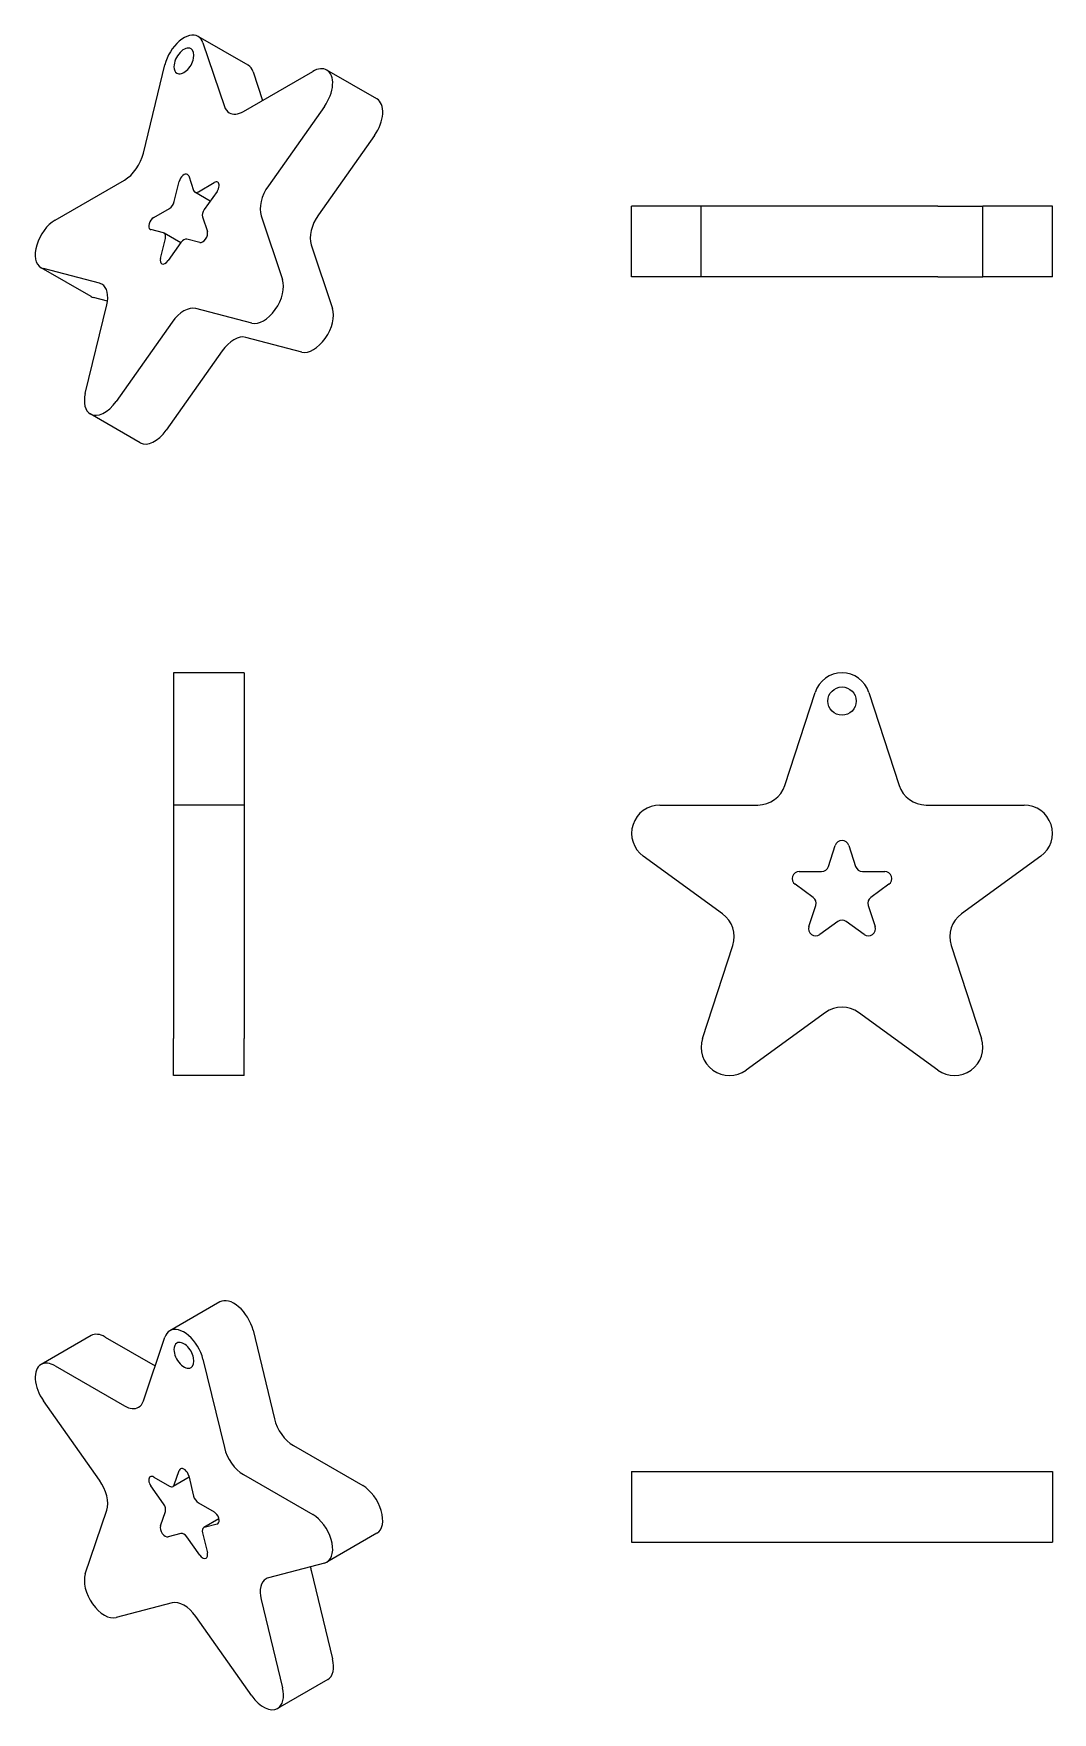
# Model space of a CAD drawing. Extents: x 91 to 253, y 46 to 164.
# Drawn here: x 91.4 to 163.4, y 45.7 to 164.4 of the extents above; entities that cross this region are included whole.
import ezdxf

# ---------------------------------------------------------------- set-up
doc = ezdxf.new("R2010")
doc.units = 0
for name, color, linetype in [('ProjItem', 7, 'CONTINUOUS'), ('ProjItem002', 7, 'CONTINUOUS'), ('ProjItem003', 7, 'CONTINUOUS'), ('ProjItem004', 7, 'CONTINUOUS'), ('ProjItem005', 7, 'CONTINUOUS'), ('ProjItem006', 7, 'CONTINUOUS')]:
    doc.layers.add(name, color=color, linetype=linetype)

msp = doc.modelspace()

# ---------------------------------------------------------------- linework, layer by layer
at = {"layer": 'ProjItem'}
for p, q in [((144.459, 111.271), (146.598, 117.854)), ((150.402, 117.854), (152.541, 111.271)), ((135.634, 109.889), (142.557, 109.889)), ((154.443, 109.889), (161.366, 109.889)), ((147.536, 105.535), (148.024, 107.038)), ((148.976, 107.038), (149.464, 105.535)), ((140.059, 102.202), (134.459, 106.271)), ((162.541, 106.271), (156.941, 102.202)), ((145.48, 105.19), (147.06, 105.19)), ((149.94, 105.19), (151.52, 105.19)), ((146.465, 103.356), (145.186, 104.285)), ((151.814, 104.285), (150.535, 103.356)), ((146.158, 101.294), (146.646, 102.797)), ((150.354, 102.797), (150.842, 101.294)), ((148.206, 101.664), (146.927, 100.735)), ((150.073, 100.735), (148.794, 101.664)), ((138.646, 93.382), (140.786, 99.9656)), ((156.214, 99.9656), (158.354, 93.382)), ((147.324, 95.2148), (141.724, 91.1459)), ((155.276, 91.1459), (149.676, 95.2148))]:
    msp.add_line(p, q, dxfattribs=at)
msp.add_circle((148.5, 117.236), 1, dxfattribs=at)
for centre, radius, start, end in [((148.5, 117.236), 2, 18, 162), ((142.557, 111.889), 2, -90, -18), ((154.443, 111.889), 2, -162, -90), ((135.634, 107.889), 2, 90, -126), ((161.366, 107.889), 2, -54, 90), ((148.5, 106.884), 0.5, 18, 162), ((145.48, 104.69), 0.5, 90, -126), ((147.06, 105.69), 0.5, -90, -18), ((149.94, 105.69), 0.5, -162, -90), ((151.52, 104.69), 0.5, -54, 90), ((146.171, 102.951), 0.5, -18, 54), ((150.829, 102.951), 0.5, 126, -162), ((138.883, 100.584), 2, -18, 54), ((158.117, 100.584), 2, 126, -162), ((146.633, 101.139), 0.5, 162, -54), ((148.5, 101.259), 0.5, 54, 126), ((150.367, 101.139), 0.5, -126, 18), ((148.5, 93.5967), 2, 54, 126), ((140.549, 92.7639), 2, 162, -54), ((156.451, 92.7639), 2, -126, 18)]:
    msp.add_arc(centre, radius, start, end, dxfattribs=at)
at = {"layer": 'ProjItem002'}
for p, q in [((133.634, 147.232), (133.634, 152.232)), ((138.549, 152.232), (134.459, 152.232)), ((138.549, 147.232), (138.549, 152.232)), ((147.324, 152.232), (141.724, 152.232)), ((155.276, 152.232), (149.676, 152.232)), ((162.541, 152.232), (158.451, 152.232)), ((158.451, 147.232), (158.451, 152.232)), ((163.366, 147.232), (163.366, 152.232)), ((138.549, 147.232), (134.459, 147.232)), ((147.324, 147.232), (141.724, 147.232)), ((155.276, 147.232), (149.676, 147.232)), ((162.541, 147.232), (158.451, 147.232))]:
    msp.add_line(p, q, dxfattribs=at)
for points, degree, knots in [([(134.459, 152.232), (134.406, 152.232), (134.352, 152.232), (134.25, 152.232), (134.158, 152.232), (134.069, 152.232), (133.99, 152.232), (133.915, 152.232), (133.852, 152.232), (133.824, 152.232), (133.795, 152.232), (133.771, 152.232), (133.746, 152.232), (133.726, 152.232), (133.706, 152.232), (133.691, 152.232), (133.675, 152.232), (133.664, 152.232), (133.652, 152.232), (133.646, 152.232), (133.639, 152.232), (133.637, 152.232), (133.634, 152.232)], 2, [3.76991, 3.76991, 3.76991, 3.83723, 3.83723, 3.97187, 3.97187, 4.10651, 4.10651, 4.24115, 4.24115, 4.30847, 4.30847, 4.37579, 4.37579, 4.44311, 4.44311, 4.51043, 4.51043, 4.57775, 4.57775, 4.64507, 4.64507, 4.71239, 4.71239, 4.71239]), ([(141.724, 152.232), (141.457, 152.232), (141.167, 152.232), (140.861, 152.232), (140.236, 152.232), (139.93, 152.232), (139.641, 152.232), (139.373, 152.232), (139.134, 152.232), (138.93, 152.232), (138.767, 152.232), (138.646, 152.232), (138.573, 152.232), (138.549, 152.232)], 1, [2.51327, 2.51327, 2.67035, 2.82743, 2.98451, 3.29867, 3.45575, 3.61283, 3.76991, 3.92699, 4.08407, 4.24115, 4.39823, 4.55531, 4.71239, 4.71239]), ([(149.676, 152.232), (149.626, 152.232), (149.576, 152.232), (149.526, 152.232), (149.422, 152.232), (149.314, 152.232), (149.203, 152.232), (148.978, 152.232), (148.74, 152.232), (148.5, 152.232), (148.32, 152.232), (148.142, 152.232), (147.968, 152.232), (147.853, 152.232), (147.741, 152.232), (147.632, 152.232), (147.58, 152.232), (147.527, 152.232), (147.474, 152.232), (147.424, 152.232), (147.374, 152.232), (147.324, 152.232)], 3, [5.65487, 5.65487, 5.65487, 5.65487, 5.74463, 5.74463, 5.74463, 5.92415, 5.92415, 5.92415, 6.28319, 6.28319, 6.28319, 6.55246, 6.55246, 6.55246, 6.73198, 6.73198, 6.73198, 6.82174, 6.82174, 6.82174, 6.9115, 6.9115, 6.9115, 6.9115]), ([(155.276, 152.232), (155.543, 152.232), (155.833, 152.232), (156.139, 152.232), (156.764, 152.232), (157.07, 152.232), (157.359, 152.232), (157.627, 152.232), (157.866, 152.232), (158.07, 152.232), (158.233, 152.232), (158.354, 152.232), (158.427, 152.232), (158.451, 152.232)], 1, [2.51327, 2.51327, 2.67035, 2.82743, 2.98451, 3.29867, 3.45575, 3.61283, 3.76991, 3.92699, 4.08407, 4.24115, 4.39823, 4.55531, 4.71239, 4.71239]), ([(163.366, 152.232), (163.363, 152.232), (163.361, 152.232), (163.354, 152.232), (163.348, 152.232), (163.336, 152.232), (163.325, 152.232), (163.309, 152.232), (163.294, 152.232), (163.274, 152.232), (163.254, 152.232), (163.229, 152.232), (163.205, 152.232), (163.176, 152.232), (163.148, 152.232), (163.115, 152.232), (163.083, 152.232), (163.012, 152.232), (162.929, 152.232), (162.844, 152.232), (162.748, 152.232), (162.649, 152.232), (162.541, 152.232)], 2, [1.5708, 1.5708, 1.5708, 1.63812, 1.63812, 1.70544, 1.70544, 1.77276, 1.77276, 1.84008, 1.84008, 1.9074, 1.9074, 1.97472, 1.97472, 2.04204, 2.04204, 2.10936, 2.10936, 2.24399, 2.24399, 2.37863, 2.37863, 2.51327, 2.51327, 2.51327]), ([(134.459, 147.232), (134.406, 147.232), (134.352, 147.232), (134.25, 147.232), (134.158, 147.232), (134.069, 147.232), (133.99, 147.232), (133.915, 147.232), (133.852, 147.232), (133.824, 147.232), (133.795, 147.232), (133.771, 147.232), (133.746, 147.232), (133.726, 147.232), (133.706, 147.232), (133.691, 147.232), (133.675, 147.232), (133.664, 147.232), (133.652, 147.232), (133.646, 147.232), (133.639, 147.232), (133.637, 147.232), (133.634, 147.232)], 2, [3.76991, 3.76991, 3.76991, 3.83723, 3.83723, 3.97187, 3.97187, 4.10651, 4.10651, 4.24115, 4.24115, 4.30847, 4.30847, 4.37579, 4.37579, 4.44311, 4.44311, 4.51043, 4.51043, 4.57775, 4.57775, 4.64507, 4.64507, 4.71239, 4.71239, 4.71239]), ([(141.724, 147.232), (141.457, 147.232), (141.167, 147.232), (140.861, 147.232), (140.236, 147.232), (139.93, 147.232), (139.641, 147.232), (139.373, 147.232), (139.134, 147.232), (138.93, 147.232), (138.767, 147.232), (138.646, 147.232), (138.573, 147.232), (138.549, 147.232)], 1, [2.51327, 2.51327, 2.67035, 2.82743, 2.98451, 3.29867, 3.45575, 3.61283, 3.76991, 3.92699, 4.08407, 4.24115, 4.39823, 4.55531, 4.71239, 4.71239]), ([(149.676, 147.232), (149.626, 147.232), (149.576, 147.232), (149.526, 147.232), (149.422, 147.232), (149.314, 147.232), (149.203, 147.232), (148.978, 147.232), (148.74, 147.232), (148.5, 147.232), (148.32, 147.232), (148.142, 147.232), (147.968, 147.232), (147.853, 147.232), (147.741, 147.232), (147.632, 147.232), (147.58, 147.232), (147.527, 147.232), (147.474, 147.232), (147.424, 147.232), (147.374, 147.232), (147.324, 147.232)], 3, [5.65487, 5.65487, 5.65487, 5.65487, 5.74463, 5.74463, 5.74463, 5.92415, 5.92415, 5.92415, 6.28319, 6.28319, 6.28319, 6.55246, 6.55246, 6.55246, 6.73198, 6.73198, 6.73198, 6.82174, 6.82174, 6.82174, 6.9115, 6.9115, 6.9115, 6.9115]), ([(155.276, 147.232), (155.543, 147.232), (155.833, 147.232), (156.139, 147.232), (156.764, 147.232), (157.07, 147.232), (157.359, 147.232), (157.627, 147.232), (157.866, 147.232), (158.07, 147.232), (158.233, 147.232), (158.354, 147.232), (158.427, 147.232), (158.451, 147.232)], 1, [2.51327, 2.51327, 2.67035, 2.82743, 2.98451, 3.29867, 3.45575, 3.61283, 3.76991, 3.92699, 4.08407, 4.24115, 4.39823, 4.55531, 4.71239, 4.71239]), ([(163.366, 147.232), (163.363, 147.232), (163.361, 147.232), (163.354, 147.232), (163.348, 147.232), (163.336, 147.232), (163.325, 147.232), (163.309, 147.232), (163.294, 147.232), (163.274, 147.232), (163.254, 147.232), (163.229, 147.232), (163.205, 147.232), (163.176, 147.232), (163.148, 147.232), (163.115, 147.232), (163.083, 147.232), (163.012, 147.232), (162.929, 147.232), (162.844, 147.232), (162.748, 147.232), (162.649, 147.232), (162.541, 147.232)], 2, [1.5708, 1.5708, 1.5708, 1.63812, 1.63812, 1.70544, 1.70544, 1.77276, 1.77276, 1.84008, 1.84008, 1.9074, 1.9074, 1.97472, 1.97472, 2.04204, 2.04204, 2.10936, 2.10936, 2.24399, 2.24399, 2.37863, 2.37863, 2.51327, 2.51327, 2.51327])]:
    msp.add_open_spline(points, degree=degree, knots=knots, dxfattribs=at)
at = {"layer": 'ProjItem003'}
for p, q in [((106.536, 162.181), (103.001, 164.223)), ((103.346, 163.772), (104.858, 159.269)), ((99.1431, 155.97), (100.656, 162.219)), ((106.203, 158.918), (111.098, 161.744)), ((106.881, 161.73), (107.563, 159.702)), ((115.634, 159.801), (112.098, 161.843)), ((111.929, 159.269), (107.969, 153.661)), ((115.465, 157.228), (111.505, 151.62)), ((102.337, 154.358), (102.682, 153.33)), ((92.9032, 151.239), (97.7981, 154.065)), ((101.319, 152.543), (101.664, 153.97)), ((103.862, 152.586), (102.769, 153.217)), ((103.019, 153.242), (104.136, 153.887)), ((104.344, 153.269), (103.44, 151.988)), ((99.8651, 151.422), (100.983, 152.067)), ((103.311, 151.458), (103.657, 150.43)), ((107.456, 151.539), (108.968, 147.036)), ((100.562, 150.326), (99.6573, 150.563)), ((100.345, 148.517), (100.69, 149.944)), ((101.776, 149.632), (100.604, 150.309)), ((101.793, 149.656), (100.889, 148.375)), ((103.113, 149.659), (102.209, 149.896)), ((110.991, 149.497), (112.504, 144.995)), ((95.4388, 145.833), (91.9032, 147.874)), ((96.032, 146.769), (92.072, 147.805)), ((95.0332, 138.991), (96.5458, 145.24)), ((96.5958, 145.505), (95.6075, 145.764)), ((106.792, 143.954), (102.832, 144.99)), ((101.169, 144.03), (97.2094, 138.422)), ((110.328, 141.913), (106.367, 142.949)), ((104.705, 141.989), (100.745, 136.38)), ((98.9137, 135.49), (95.3782, 137.531))]:
    msp.add_line(p, q, dxfattribs=at)
for centre, major_axis, start_param, end_param in [((102.001, 162.49), (-1, -1.7321), -3.14159, -1.09956), ((102.001, 162.49), (-1, -1.7321), -3.61283, -3.14159), ((102.001, 162.49), (0.5, 0.866), 0, 2.35619), ((102.001, 162.49), (0.5, 0.866), 3.14159, 0), ((102.001, 162.49), (0.5, 0.866), 2.35619, 3.14159), ((105.536, 160.449), (-1, -1.7321), -3.61283, -3.14159), ((111.098, 160.111), (-1, -1.7321), -3.14159, -2.35619), ((111.098, 160.111), (-1, -1.7321), -4.86947, -3.14159), ((106.203, 160.551), (1, 1.7321), 2.67035, 3.14159), ((114.634, 158.069), (-1, -1.7321), -4.86947, -3.14159), ((106.203, 160.551), (1, 1.7321), 3.14159, 3.92699), ((97.7981, 155.698), (1, 1.7321), 3.92699, 5.18363), ((102.001, 154.038), (0.25, 0.433), 0, 2.04204), ((102.001, 154.038), (0.25, 0.433), 5.81195, 0), ((103.019, 153.65), (-0.25, -0.433), -0.471239, 0), ((103.019, 153.65), (-0.25, -0.433), 0, -5.49779), ((104.136, 153.479), (0.25, 0.433), 0, 0.785398), ((104.136, 153.479), (0.25, 0.433), 4.55531, 0), ((108.801, 152.82), (1, 1.7321), 1.41372, 2.67035), ((100.983, 152.475), (-0.25, -0.433), -5.49779, -4.24115), ((103.648, 151.778), (-0.25, -0.433), -1.72788, -0.471239), ((92.9032, 149.606), (-1, -1.7321), -2.35619, 0), ((99.8651, 151.013), (0.25, 0.433), 0.785398, 3.14159), ((112.336, 150.778), (1, 1.7321), 1.41372, 2.67035), ((99.8651, 151.013), (0.25, 0.433), 3.14159, 3.29867), ((100.354, 149.876), (-0.25, -0.433), -3.14159, -2.98451), ((100.354, 149.876), (-0.25, -0.433), -4.24115, -3.14159), ((102.001, 149.445), (-0.25, -0.433), -2.98451, -1.72788), ((103.321, 150.109), (-0.25, -0.433), -6.12611, -3.61283), ((100.681, 148.585), (0.25, 0.433), 2.04204, 3.14159), ((100.681, 148.585), (0.25, 0.433), 3.14159, 4.55531), ((92.9032, 149.606), (-1, -1.7321), 0, -6.12611), ((95.2008, 144.968), (1, 1.7321), 0, 0.15708), ((95.2008, 144.968), (1, 1.7321), 5.18363, 0), ((107.623, 145.755), (1, 1.7321), 3.29867, 5.81195), ((96.4388, 147.565), (-1, -1.7321), 0, -6.12611), ((102.001, 143.189), (1, 1.7321), 0.15708, 1.41372), ((111.159, 143.714), (1, 1.7321), 3.29867, 5.81195), ((105.536, 141.148), (1, 1.7321), 0.15708, 1.41372), ((96.3782, 139.263), (-1, -1.7321), -1.09956, 0), ((96.3782, 139.263), (-1, -1.7321), 0, -4.86947), ((99.9137, 137.222), (-1, -1.7321), 0, -4.86947)]:
    msp.add_ellipse(centre, major_axis=major_axis, ratio=0.57735, start_param=start_param, end_param=end_param, dxfattribs=at)
at = {"layer": 'ProjItem004'}
for p, q in [((106.268, 119.236), (101.268, 119.236)), ((101.268, 117.854), (101.268, 111.271)), ((106.268, 117.854), (106.268, 111.271)), ((106.268, 109.889), (101.268, 109.889)), ((101.268, 106.271), (101.268, 102.202)), ((106.268, 106.271), (106.268, 102.202)), ((101.268, 99.9656), (101.268, 93.382)), ((106.268, 99.9656), (106.268, 93.382)), ((106.268, 90.7639), (101.268, 90.7639))]:
    msp.add_line(p, q, dxfattribs=at)
for points, degree, knots in [([(101.268, 119.236), (101.268, 119.232), (101.268, 119.228), (101.268, 119.216), (101.268, 119.204), (101.268, 119.184), (101.268, 119.164), (101.268, 119.136), (101.268, 119.109), (101.268, 119.073), (101.268, 119.038), (101.268, 118.995), (101.268, 118.953), (101.268, 118.904), (101.268, 118.854), (101.268, 118.798), (101.268, 118.742), (101.268, 118.68), (101.268, 118.618), (101.268, 118.551), (101.268, 118.483), (101.268, 118.41), (101.268, 118.338), (101.268, 118.261), (101.268, 118.184), (101.268, 118.024), (101.268, 117.854)], 2, [6.28319, 6.28319, 6.28319, 6.37295, 6.37295, 6.4627, 6.4627, 6.55246, 6.55246, 6.64222, 6.64222, 6.73198, 6.73198, 6.82174, 6.82174, 6.9115, 6.9115, 7.00126, 7.00126, 7.09102, 7.09102, 7.18078, 7.18078, 7.27054, 7.27054, 7.3603, 7.3603, 7.53982, 7.53982, 7.53982]), ([(106.268, 119.236), (106.268, 119.232), (106.268, 119.228), (106.268, 119.216), (106.268, 119.204), (106.268, 119.184), (106.268, 119.164), (106.268, 119.136), (106.268, 119.109), (106.268, 119.073), (106.268, 119.038), (106.268, 118.995), (106.268, 118.953), (106.268, 118.904), (106.268, 118.854), (106.268, 118.798), (106.268, 118.742), (106.268, 118.68), (106.268, 118.618), (106.268, 118.551), (106.268, 118.483), (106.268, 118.41), (106.268, 118.338), (106.268, 118.261), (106.268, 118.184), (106.268, 118.024), (106.268, 117.854)], 2, [6.28319, 6.28319, 6.28319, 6.37295, 6.37295, 6.4627, 6.4627, 6.55246, 6.55246, 6.64222, 6.64222, 6.73198, 6.73198, 6.82174, 6.82174, 6.9115, 6.9115, 7.00126, 7.00126, 7.09102, 7.09102, 7.18078, 7.18078, 7.27054, 7.27054, 7.3603, 7.3603, 7.53982, 7.53982, 7.53982]), ([(101.268, 111.271), (101.268, 111.187), (101.268, 111.102), (101.268, 110.939), (101.268, 110.787), (101.268, 110.714), (101.268, 110.642), (101.268, 110.574), (101.268, 110.506), (101.268, 110.444), (101.268, 110.382), (101.268, 110.326), (101.268, 110.271), (101.268, 110.221), (101.268, 110.172), (101.268, 110.129), (101.268, 110.087), (101.268, 110.051), (101.268, 110.016), (101.268, 109.988), (101.268, 109.961), (101.268, 109.941), (101.268, 109.921), (101.268, 109.909), (101.268, 109.897), (101.268, 109.893), (101.268, 109.889)], 2, [1.88496, 1.88496, 1.88496, 1.97472, 1.97472, 2.15423, 2.15423, 2.24399, 2.24399, 2.33375, 2.33375, 2.42351, 2.42351, 2.51327, 2.51327, 2.60303, 2.60303, 2.69279, 2.69279, 2.78255, 2.78255, 2.87231, 2.87231, 2.96207, 2.96207, 3.05183, 3.05183, 3.14159, 3.14159, 3.14159]), ([(106.268, 111.271), (106.268, 111.187), (106.268, 111.102), (106.268, 110.939), (106.268, 110.787), (106.268, 110.714), (106.268, 110.642), (106.268, 110.574), (106.268, 110.506), (106.268, 110.444), (106.268, 110.382), (106.268, 110.326), (106.268, 110.271), (106.268, 110.221), (106.268, 110.172), (106.268, 110.129), (106.268, 110.087), (106.268, 110.051), (106.268, 110.016), (106.268, 109.988), (106.268, 109.961), (106.268, 109.941), (106.268, 109.921), (106.268, 109.909), (106.268, 109.897), (106.268, 109.893), (106.268, 109.889)], 2, [1.88496, 1.88496, 1.88496, 1.97472, 1.97472, 2.15423, 2.15423, 2.24399, 2.24399, 2.33375, 2.33375, 2.42351, 2.42351, 2.51327, 2.51327, 2.60303, 2.60303, 2.69279, 2.69279, 2.78255, 2.78255, 2.87231, 2.87231, 2.96207, 2.96207, 3.05183, 3.05183, 3.14159, 3.14159, 3.14159]), ([(101.268, 109.889), (101.268, 109.872), (101.268, 109.856), (101.268, 109.809), (101.268, 109.761), (101.268, 109.683), (101.268, 109.605), (101.268, 109.5), (101.268, 109.395), (101.268, 109.265), (101.268, 109.136), (101.268, 108.986), (101.268, 108.836), (101.268, 108.671), (101.268, 108.507), (101.268, 108.332), (101.268, 108.157), (101.268, 107.798), (101.268, 107.444), (101.268, 107.273), (101.268, 107.102), (101.268, 106.945), (101.268, 106.787), (101.268, 106.647), (101.268, 106.506), (101.268, 106.388), (101.268, 106.271)], 2, [0, 0, 0, 0.17952, 0.17952, 0.359039, 0.359039, 0.538559, 0.538559, 0.718078, 0.718078, 0.897598, 0.897598, 1.07712, 1.07712, 1.25664, 1.25664, 1.43616, 1.43616, 1.7952, 1.7952, 1.97472, 1.97472, 2.15423, 2.15423, 2.33375, 2.33375, 2.51327, 2.51327, 2.51327]), ([(106.268, 109.889), (106.268, 109.872), (106.268, 109.856), (106.268, 109.809), (106.268, 109.761), (106.268, 109.683), (106.268, 109.605), (106.268, 109.5), (106.268, 109.395), (106.268, 109.265), (106.268, 109.136), (106.268, 108.986), (106.268, 108.836), (106.268, 108.671), (106.268, 108.507), (106.268, 108.332), (106.268, 108.157), (106.268, 107.798), (106.268, 107.444), (106.268, 107.273), (106.268, 107.102), (106.268, 106.945), (106.268, 106.787), (106.268, 106.647), (106.268, 106.506), (106.268, 106.388), (106.268, 106.271)], 2, [0, 0, 0, 0.17952, 0.17952, 0.359039, 0.359039, 0.538559, 0.538559, 0.718078, 0.718078, 0.897598, 0.897598, 1.07712, 1.07712, 1.25664, 1.25664, 1.43616, 1.43616, 1.7952, 1.7952, 1.97472, 1.97472, 2.15423, 2.15423, 2.33375, 2.33375, 2.51327, 2.51327, 2.51327]), ([(101.268, 102.202), (101.268, 102.164), (101.268, 102.127), (101.268, 102.09), (101.268, 102.048), (101.268, 102.007), (101.268, 101.966), (101.268, 101.921), (101.268, 101.876), (101.268, 101.831), (101.268, 101.782), (101.268, 101.734), (101.268, 101.685), (101.268, 101.634), (101.268, 101.583), (101.268, 101.531), (101.268, 101.425), (101.268, 101.315), (101.268, 101.202), (101.268, 100.802), (101.268, 100.365), (101.268, 99.9656)], 3, [0.628319, 0.628319, 0.628319, 0.628319, 0.718078, 0.718078, 0.718078, 0.807838, 0.807838, 0.807838, 0.897598, 0.897598, 0.897598, 0.987358, 0.987358, 0.987358, 1.07712, 1.07712, 1.07712, 1.25664, 1.25664, 1.25664, 1.88496, 1.88496, 1.88496, 1.88496]), ([(106.268, 102.202), (106.268, 102.164), (106.268, 102.127), (106.268, 102.09), (106.268, 102.048), (106.268, 102.007), (106.268, 101.966), (106.268, 101.921), (106.268, 101.876), (106.268, 101.831), (106.268, 101.782), (106.268, 101.734), (106.268, 101.685), (106.268, 101.634), (106.268, 101.583), (106.268, 101.531), (106.268, 101.425), (106.268, 101.315), (106.268, 101.202), (106.268, 100.802), (106.268, 100.365), (106.268, 99.9656)], 3, [0.628319, 0.628319, 0.628319, 0.628319, 0.718078, 0.718078, 0.718078, 0.807838, 0.807838, 0.807838, 0.897598, 0.897598, 0.897598, 0.987358, 0.987358, 0.987358, 1.07712, 1.07712, 1.07712, 1.25664, 1.25664, 1.25664, 1.88496, 1.88496, 1.88496, 1.88496]), ([(101.268, 90.7639), (101.268, 90.773), (101.268, 90.782), (101.268, 90.809), (101.268, 90.836), (101.268, 90.8804), (101.268, 90.9249), (101.268, 90.986), (101.268, 91.047), (101.268, 91.1237), (101.268, 91.2003), (101.268, 91.291), (101.268, 91.3818), (101.268, 91.4851), (101.268, 91.5884), (101.268, 91.7023), (101.268, 91.8162), (101.268, 91.9387), (101.268, 92.0612), (101.268, 92.19), (101.268, 92.3189), (101.268, 92.5837), (101.268, 92.8537), (101.268, 93.1229), (101.268, 93.382)], 2, [3.14159, 3.14159, 3.14159, 3.27623, 3.27623, 3.41087, 3.41087, 3.54551, 3.54551, 3.68015, 3.68015, 3.81479, 3.81479, 3.94943, 3.94943, 4.08407, 4.08407, 4.21871, 4.21871, 4.35335, 4.35335, 4.48799, 4.48799, 4.75727, 4.75727, 5.02655, 5.02655, 5.02655]), ([(106.268, 90.7639), (106.268, 90.773), (106.268, 90.782), (106.268, 90.809), (106.268, 90.836), (106.268, 90.8804), (106.268, 90.9249), (106.268, 90.986), (106.268, 91.047), (106.268, 91.1237), (106.268, 91.2003), (106.268, 91.291), (106.268, 91.3818), (106.268, 91.4851), (106.268, 91.5884), (106.268, 91.7023), (106.268, 91.8162), (106.268, 91.9387), (106.268, 92.0612), (106.268, 92.19), (106.268, 92.3189), (106.268, 92.5837), (106.268, 92.8537), (106.268, 93.1229), (106.268, 93.382)], 2, [3.14159, 3.14159, 3.14159, 3.27623, 3.27623, 3.41087, 3.41087, 3.54551, 3.54551, 3.68015, 3.68015, 3.81479, 3.81479, 3.94943, 3.94943, 4.08407, 4.08407, 4.21871, 4.21871, 4.35335, 4.35335, 4.48799, 4.48799, 4.75727, 4.75727, 5.02655, 5.02655, 5.02655])]:
    msp.add_open_spline(points, degree=degree, knots=knots, dxfattribs=at)
at = {"layer": 'ProjItem005'}
for p, q in [((104.536, 74.7595), (101.001, 72.7182)), ((106.881, 72.7555), (108.394, 66.5067)), ((95.4388, 72.3797), (91.9032, 70.3384)), ((96.4388, 72.2806), (99.9744, 70.2393)), ((99.1431, 67.7651), (100.656, 72.2673)), ((92.9032, 70.2394), (97.7981, 67.4133)), ((103.346, 70.7143), (104.858, 64.4655)), ((96.032, 62.1566), (92.072, 67.7652)), ((109.739, 64.6018), (114.634, 61.7758)), ((100.562, 60.484), (99.6573, 61.7646)), ((99.8651, 62.3832), (100.983, 61.7379)), ((102.361, 62.3647), (101.233, 61.7131)), ((101.319, 61.8258), (101.664, 62.8539)), ((102.337, 62.4656), (102.682, 61.0387)), ((106.203, 62.5606), (111.098, 59.7345)), ((103.019, 60.5625), (104.136, 59.9172)), ((95.0332, 55.5321), (96.5458, 60.0343)), ((100.345, 58.9253), (100.69, 59.9534)), ((104.476, 59.4273), (103.398, 58.8049)), ((101.793, 58.3913), (100.889, 58.1548)), ((103.311, 58.4399), (103.657, 57.013)), ((104.344, 59.0587), (103.44, 58.8222)), ((115.634, 58.4107), (112.098, 56.3695)), ((103.113, 56.8707), (102.209, 58.1514)), ((111.929, 56.3005), (107.969, 55.2646)), ((110.991, 55.7767), (112.504, 49.5279)), ((101.169, 53.4858), (97.2094, 52.4499)), ((107.456, 53.7354), (108.968, 47.4867)), ((106.792, 46.9174), (102.832, 52.5259)), ((112.159, 48.0678), (108.623, 46.0265))]:
    msp.add_line(p, q, dxfattribs=at)
for centre, major_axis, start_param, end_param in [((105.536, 73.0274), (1, -1.7321), -5.18363, -3.14159), ((96.4388, 70.6476), (1, -1.7321), -3.92699, -3.14159), ((102.001, 70.9862), (1, -1.7321), -3.14159, -2.67035), ((102.001, 70.9862), (1, -1.7321), -5.18363, -3.14159), ((102.001, 70.9862), (-0.5, 0.866), 0, 0.785398), ((102.001, 70.9862), (-0.5, 0.866), 0.785398, 3.14159), ((102.001, 70.9862), (-0.5, 0.866), 3.14159, 0), ((92.9032, 68.6064), (1, -1.7321), -3.14159, -1.41372), ((92.9032, 68.6064), (1, -1.7321), -3.92699, -3.14159), ((97.7981, 69.0463), (-1, 1.7321), 3.14159, 3.61283), ((97.7981, 69.0463), (-1, 1.7321), 2.35619, 3.14159), ((109.739, 66.2348), (-1, 1.7321), 1.09956, 2.35619), ((106.203, 64.1936), (-1, 1.7321), 1.09956, 2.35619), ((102.001, 62.5336), (-0.25, 0.433), 0, 0.471239), ((102.001, 62.5336), (-0.25, 0.433), 4.24115, 0), ((95.2008, 61.3154), (-1, 1.7321), 3.61283, 4.86947), ((99.8651, 61.9749), (-0.25, 0.433), 0, 1.72788), ((99.8651, 61.9749), (-0.25, 0.433), 5.49779, 0), ((100.983, 62.1461), (0.25, -0.433), -0.785398, 0), ((100.983, 62.1461), (0.25, -0.433), 0, -5.81195), ((114.634, 60.1428), (1, -1.7321), 0, -3.92699), ((103.019, 60.9708), (0.25, -0.433), -2.04204, -0.785398), ((100.354, 60.2737), (0.25, -0.433), -5.81195, -4.55531), ((104.136, 59.509), (-0.25, 0.433), 3.14159, 5.49779), ((111.098, 58.1015), (1, -1.7321), 0, -3.92699), ((100.681, 58.6051), (-0.25, 0.433), 0.471239, 2.98451), ((102.001, 57.9411), (0.25, -0.433), -4.55531, -3.29867), ((103.648, 58.3719), (0.25, -0.433), -3.14159, -2.04204), ((103.648, 58.3719), (0.25, -0.433), -3.29867, -3.14159), ((104.136, 59.509), (-0.25, 0.433), 2.98451, 3.14159), ((103.321, 57.081), (0.25, -0.433), 0, -5.18363), ((103.321, 57.081), (0.25, -0.433), -1.41372, 0), ((112.336, 55.5048), (-1, 1.7321), 0.950397, 1.09956), ((111.098, 58.1015), (1, -1.7321), -0.15708, 0), ((96.3782, 54.2509), (1, -1.7321), -2.67035, -0.15708), ((108.801, 53.4635), (-1, 1.7321), 0, 1.09956), ((108.801, 53.4635), (-1, 1.7321), 6.12611, 0), ((102.001, 51.6847), (-1, 1.7321), 4.86947, 6.12611), ((111.159, 49.7998), (-1, 1.7321), 3.14159, 4.24115), ((107.623, 47.7586), (-1, 1.7321), 3.14159, 4.24115), ((107.623, 47.7586), (-1, 1.7321), 1.72788, 3.14159)]:
    msp.add_ellipse(centre, major_axis=major_axis, ratio=0.57735, start_param=start_param, end_param=end_param, dxfattribs=at)
at = {"layer": 'ProjItem006'}
for p, q in [((133.634, 62.7685), (133.634, 57.7685)), ((135.634, 62.7685), (142.557, 62.7685)), ((144.459, 62.7685), (146.598, 62.7685)), ((150.402, 62.7685), (152.541, 62.7685)), ((154.443, 62.7685), (161.366, 62.7685)), ((163.366, 62.7685), (163.366, 57.7685)), ((135.634, 57.7685), (142.557, 57.7685)), ((144.459, 57.7685), (146.598, 57.7685)), ((150.402, 57.7685), (152.541, 57.7685)), ((154.443, 57.7685), (161.366, 57.7685))]:
    msp.add_line(p, q, dxfattribs=at)
for points, degree, knots in [([(133.634, 62.7685), (133.641, 62.7685), (133.647, 62.7685), (133.666, 62.7685), (133.684, 62.7685), (133.715, 62.7685), (133.746, 62.7685), (133.789, 62.7685), (133.832, 62.7685), (133.887, 62.7685), (133.941, 62.7685), (134.006, 62.7685), (134.071, 62.7685), (134.145, 62.7685), (134.22, 62.7685), (134.304, 62.7685), (134.387, 62.7685), (134.479, 62.7685), (134.57, 62.7685), (134.668, 62.7685), (134.766, 62.7685), (134.87, 62.7685), (134.974, 62.7685), (135.081, 62.7685), (135.189, 62.7685), (135.41, 62.7685), (135.634, 62.7685)], 2, [4.71239, 4.71239, 4.71239, 4.82459, 4.82459, 4.93679, 4.93679, 5.04899, 5.04899, 5.16119, 5.16119, 5.27339, 5.27339, 5.38559, 5.38559, 5.49779, 5.49779, 5.60999, 5.60999, 5.72219, 5.72219, 5.83439, 5.83439, 5.94659, 5.94659, 6.05879, 6.05879, 6.28319, 6.28319, 6.28319]), ([(142.557, 62.7685), (142.827, 62.7685), (143.089, 62.7685), (143.261, 62.7685), (143.424, 62.7685), (143.503, 62.7685), (143.582, 62.7685), (143.657, 62.7685), (143.732, 62.7685), (143.802, 62.7685), (143.873, 62.7685), (143.937, 62.7685), (144.002, 62.7685), (144.061, 62.7685), (144.12, 62.7685), (144.173, 62.7685), (144.226, 62.7685), (144.272, 62.7685), (144.318, 62.7685), (144.357, 62.7685), (144.396, 62.7685), (144.427, 62.7685), (144.459, 62.7685)], 2, [3.14159, 3.14159, 3.14159, 3.41087, 3.41087, 3.59039, 3.59039, 3.68015, 3.68015, 3.76991, 3.76991, 3.85967, 3.85967, 3.94943, 3.94943, 4.03919, 4.03919, 4.12895, 4.12895, 4.21871, 4.21871, 4.30847, 4.30847, 4.39823, 4.39823, 4.39823]), ([(146.598, 62.7685), (146.739, 62.7685), (146.936, 62.7685), (147.184, 62.7685), (147.474, 62.7685), (147.797, 62.7685), (148.143, 62.7685), (148.5, 62.7685), (148.857, 62.7685), (149.203, 62.7685), (149.526, 62.7685), (149.816, 62.7685), (150.064, 62.7685), (150.261, 62.7685), (150.402, 62.7685)], 1, [5.02655, 5.02655, 5.20607, 5.38559, 5.56511, 5.74463, 5.92415, 6.10367, 6.28319, 6.4627, 6.64222, 6.82174, 7.00126, 7.18078, 7.3603, 7.53982, 7.53982]), ([(152.541, 62.7685), (152.562, 62.7685), (152.583, 62.7685), (152.604, 62.7685), (152.63, 62.7685), (152.656, 62.7685), (152.682, 62.7685), (152.713, 62.7685), (152.744, 62.7685), (152.774, 62.7685), (152.809, 62.7685), (152.845, 62.7685), (152.88, 62.7685), (152.919, 62.7685), (152.958, 62.7685), (152.998, 62.7685), (153.041, 62.7685), (153.084, 62.7685), (153.127, 62.7685), (153.174, 62.7685), (153.221, 62.7685), (153.268, 62.7685), (153.318, 62.7685), (153.368, 62.7685), (153.418, 62.7685), (153.522, 62.7685), (153.629, 62.7685), (153.741, 62.7685), (153.966, 62.7685), (154.204, 62.7685), (154.443, 62.7685)], 3, [1.88496, 1.88496, 1.88496, 1.88496, 1.97472, 1.97472, 1.97472, 2.06448, 2.06448, 2.06448, 2.15423, 2.15423, 2.15423, 2.24399, 2.24399, 2.24399, 2.33375, 2.33375, 2.33375, 2.42351, 2.42351, 2.42351, 2.51327, 2.51327, 2.51327, 2.60303, 2.60303, 2.60303, 2.78255, 2.78255, 2.78255, 3.14159, 3.14159, 3.14159, 3.14159]), ([(161.366, 62.7685), (161.59, 62.7685), (161.813, 62.7685), (162.026, 62.7685), (162.095, 62.7685), (162.164, 62.7685), (162.234, 62.7685), (162.299, 62.7685), (162.364, 62.7685), (162.43, 62.7685), (162.491, 62.7685), (162.552, 62.7685), (162.613, 62.7685), (162.668, 62.7685), (162.724, 62.7685), (162.78, 62.7685), (162.83, 62.7685), (162.88, 62.7685), (162.929, 62.7685), (162.973, 62.7685), (163.016, 62.7685), (163.059, 62.7685), (163.095, 62.7685), (163.132, 62.7685), (163.168, 62.7685), (163.196, 62.7685), (163.225, 62.7685), (163.254, 62.7685), (163.274, 62.7685), (163.295, 62.7685), (163.316, 62.7685), (163.328, 62.7685), (163.341, 62.7685), (163.353, 62.7685), (163.357, 62.7685), (163.362, 62.7685), (163.366, 62.7685)], 3, [0, 0, 0, 0, 0.336599, 0.336599, 0.336599, 0.448799, 0.448799, 0.448799, 0.560999, 0.560999, 0.560999, 0.673198, 0.673198, 0.673198, 0.785398, 0.785398, 0.785398, 0.897598, 0.897598, 0.897598, 1.0098, 1.0098, 1.0098, 1.122, 1.122, 1.122, 1.2342, 1.2342, 1.2342, 1.3464, 1.3464, 1.3464, 1.4586, 1.4586, 1.4586, 1.5708, 1.5708, 1.5708, 1.5708]), ([(133.634, 57.7685), (133.641, 57.7685), (133.647, 57.7685), (133.666, 57.7685), (133.684, 57.7685), (133.715, 57.7685), (133.746, 57.7685), (133.789, 57.7685), (133.832, 57.7685), (133.887, 57.7685), (133.941, 57.7685), (134.006, 57.7685), (134.071, 57.7685), (134.145, 57.7685), (134.22, 57.7685), (134.304, 57.7685), (134.387, 57.7685), (134.479, 57.7685), (134.57, 57.7685), (134.668, 57.7685), (134.766, 57.7685), (134.87, 57.7685), (134.974, 57.7685), (135.081, 57.7685), (135.189, 57.7685), (135.41, 57.7685), (135.634, 57.7685)], 2, [4.71239, 4.71239, 4.71239, 4.82459, 4.82459, 4.93679, 4.93679, 5.04899, 5.04899, 5.16119, 5.16119, 5.27339, 5.27339, 5.38559, 5.38559, 5.49779, 5.49779, 5.60999, 5.60999, 5.72219, 5.72219, 5.83439, 5.83439, 5.94659, 5.94659, 6.05879, 6.05879, 6.28319, 6.28319, 6.28319]), ([(142.557, 57.7685), (142.827, 57.7685), (143.089, 57.7685), (143.261, 57.7685), (143.424, 57.7685), (143.503, 57.7685), (143.582, 57.7685), (143.657, 57.7685), (143.732, 57.7685), (143.802, 57.7685), (143.873, 57.7685), (143.937, 57.7685), (144.002, 57.7685), (144.061, 57.7685), (144.12, 57.7685), (144.173, 57.7685), (144.226, 57.7685), (144.272, 57.7685), (144.318, 57.7685), (144.357, 57.7685), (144.396, 57.7685), (144.427, 57.7685), (144.459, 57.7685)], 2, [3.14159, 3.14159, 3.14159, 3.41087, 3.41087, 3.59039, 3.59039, 3.68015, 3.68015, 3.76991, 3.76991, 3.85967, 3.85967, 3.94943, 3.94943, 4.03919, 4.03919, 4.12895, 4.12895, 4.21871, 4.21871, 4.30847, 4.30847, 4.39823, 4.39823, 4.39823]), ([(146.598, 57.7685), (146.739, 57.7685), (146.936, 57.7685), (147.184, 57.7685), (147.474, 57.7685), (147.797, 57.7685), (148.143, 57.7685), (148.5, 57.7685), (148.857, 57.7685), (149.203, 57.7685), (149.526, 57.7685), (149.816, 57.7685), (150.064, 57.7685), (150.261, 57.7685), (150.402, 57.7685)], 1, [5.02655, 5.02655, 5.20607, 5.38559, 5.56511, 5.74463, 5.92415, 6.10367, 6.28319, 6.4627, 6.64222, 6.82174, 7.00126, 7.18078, 7.3603, 7.53982, 7.53982]), ([(152.541, 57.7685), (152.562, 57.7685), (152.583, 57.7685), (152.604, 57.7685), (152.63, 57.7685), (152.656, 57.7685), (152.682, 57.7685), (152.713, 57.7685), (152.744, 57.7685), (152.774, 57.7685), (152.809, 57.7685), (152.845, 57.7685), (152.88, 57.7685), (152.919, 57.7685), (152.958, 57.7685), (152.998, 57.7685), (153.041, 57.7685), (153.084, 57.7685), (153.127, 57.7685), (153.174, 57.7685), (153.221, 57.7685), (153.268, 57.7685), (153.318, 57.7685), (153.368, 57.7685), (153.418, 57.7685), (153.522, 57.7685), (153.629, 57.7685), (153.741, 57.7685), (153.966, 57.7685), (154.204, 57.7685), (154.443, 57.7685)], 3, [1.88496, 1.88496, 1.88496, 1.88496, 1.97472, 1.97472, 1.97472, 2.06448, 2.06448, 2.06448, 2.15423, 2.15423, 2.15423, 2.24399, 2.24399, 2.24399, 2.33375, 2.33375, 2.33375, 2.42351, 2.42351, 2.42351, 2.51327, 2.51327, 2.51327, 2.60303, 2.60303, 2.60303, 2.78255, 2.78255, 2.78255, 3.14159, 3.14159, 3.14159, 3.14159]), ([(161.366, 57.7685), (161.59, 57.7685), (161.813, 57.7685), (162.026, 57.7685), (162.095, 57.7685), (162.164, 57.7685), (162.234, 57.7685), (162.299, 57.7685), (162.364, 57.7685), (162.43, 57.7685), (162.491, 57.7685), (162.552, 57.7685), (162.613, 57.7685), (162.668, 57.7685), (162.724, 57.7685), (162.78, 57.7685), (162.83, 57.7685), (162.88, 57.7685), (162.929, 57.7685), (162.973, 57.7685), (163.016, 57.7685), (163.059, 57.7685), (163.095, 57.7685), (163.132, 57.7685), (163.168, 57.7685), (163.196, 57.7685), (163.225, 57.7685), (163.254, 57.7685), (163.274, 57.7685), (163.295, 57.7685), (163.316, 57.7685), (163.328, 57.7685), (163.341, 57.7685), (163.353, 57.7685), (163.357, 57.7685), (163.362, 57.7685), (163.366, 57.7685)], 3, [0, 0, 0, 0, 0.336599, 0.336599, 0.336599, 0.448799, 0.448799, 0.448799, 0.560999, 0.560999, 0.560999, 0.673198, 0.673198, 0.673198, 0.785398, 0.785398, 0.785398, 0.897598, 0.897598, 0.897598, 1.0098, 1.0098, 1.0098, 1.122, 1.122, 1.122, 1.2342, 1.2342, 1.2342, 1.3464, 1.3464, 1.3464, 1.4586, 1.4586, 1.4586, 1.5708, 1.5708, 1.5708, 1.5708])]:
    msp.add_open_spline(points, degree=degree, knots=knots, dxfattribs=at)

doc.saveas('drawing.dxf')
